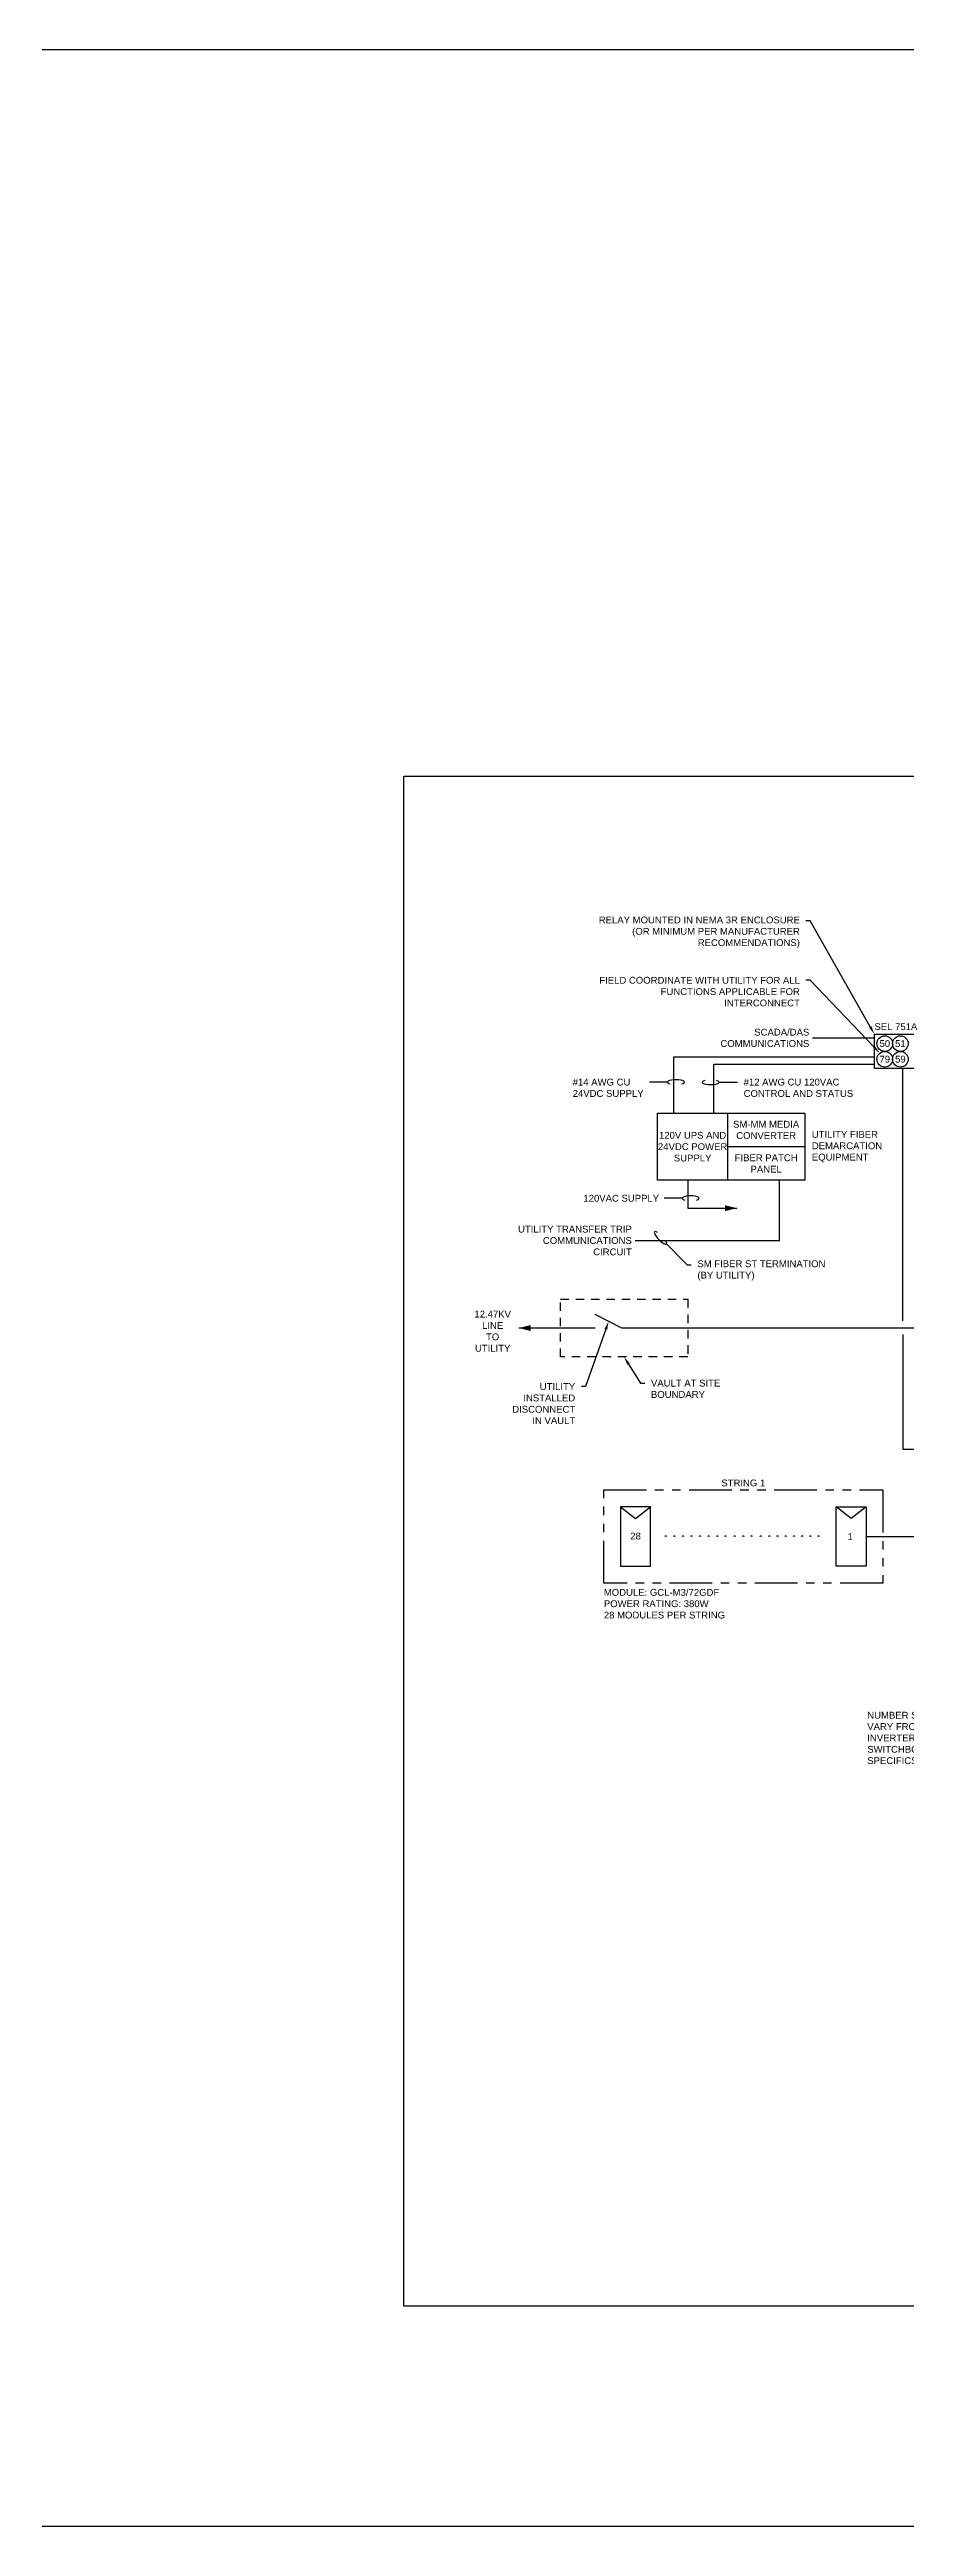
# Model space of a CAD drawing. Header units: feet. Extents: x 0 to 267, y -9 to 249.
# Drawn here: x 102.24 to 114.81, y 63.52 to 99.87 of the extents above; entities that cross this region are included whole.
import ezdxf
from ezdxf import colors
from ezdxf.entities.mleader import LeaderData, LeaderLine
from ezdxf.math import Vec2, Vec3

# ---------------------------------------------------------------- set-up
doc = ezdxf.new("R2010")
doc.units = ezdxf.units.FT
doc.header["$MEASUREMENT"] = 0
doc.linetypes.add('HIDDEN2', pattern=[0.1875, 0.125, -0.0625])
doc.linetypes.add('PHANTOM2', pattern=[1.25, 0.625, -0.125, 0.125, -0.125, 0.125, -0.125])
for name, color, linetype in [('E-1LIN', 4, 'Continuous'), ('E-1LIN-DC-MOD', 170, 'Continuous'), ('E-1LIN-EQPM-ENCL', 8, 'PHANTOM2'), ('E-CABL-120V', 1, '120V_BRANCH'), ('E-CABL-LV', 1, 'LV_CABLE'), ('E-TEXT', 7, 'Continuous'), ('G-ANNO-TEXT', 1, 'Continuous')]:
    doc.layers.add(name, color=color, linetype=linetype)
doc.layers.add('G-NPLT', color=67, linetype='Continuous', plot=False)
doc.styles.add('NEI-A', font='arial.ttf')
doc.styles.get("Standard").update_dxf_attribs({"font": 'arial.ttf'})
doc.linetypes.add('120V_BRANCH', pattern='A,1,-0.2,["120V",Standard,S=0.1,R=0,X=-0.1,Y=-0.05],-0.3', length=1.5)
doc.linetypes.add('LV_CABLE', pattern='A,1,-0.2,["LV",Standard,S=0.1,R=0,X=-0.08,Y=-0.05],-0.2', length=1.4)

# ---------------------------------------------------------------- blocks, each defined once
blk = doc.blocks.new('Equipment Callout Arrowhead')
at = {"color": 0}
blk.add_ellipse((0, 0), major_axis=(0.99, 0), ratio=0.28679, start_param=-0.799881, end_param=3.941473, dxfattribs=at)

msp = doc.modelspace()

# ---------------------------------------------------------------- linework, layer by layer
at = {"layer": 'E-1LIN'}
msp.add_lwpolyline([(114.338, 85.415), (115.319, 85.415), (115.319, 84.913), (114.338, 84.913)], close=True, dxfattribs=at)
for points in [[(111.603, 83.273), (111.603, 82.862), (112.319, 82.862)], [(110.066, 81.102), (109.123, 81.103)], [(110.241, 81.102), (110.066, 81.102)], [(116.788, 81.103), (110.636, 81.103), (110.244, 81.301)], [(114.215, 78.042), (117.13, 78.042)]]:
    msp.add_lwpolyline(points, dxfattribs=at)
for points in [[(112.146, 82.862, 0.0872, 0, 0), (112.319, 82.862, 0, 0, 0)], [(109.296, 81.103, 0.0872, 0, 0), (109.123, 81.103, 0, 0, 0)]]:
    msp.add_lwpolyline(points, format="xyseb", dxfattribs=at)
for centre in [(114.49, 85.277), (114.49, 85.048), (114.719, 85.277), (114.719, 85.048)]:
    msp.add_circle(centre, 0.115, dxfattribs=at)
at = {"layer": 'E-1LIN-DC-MOD'}
for p, q in [((110.614, 78.477), (110.835, 78.307)), ((110.835, 78.307), (111.055, 78.477)), ((113.995, 78.307), (113.775, 78.477)), ((114.215, 78.477), (113.995, 78.307))]:
    msp.add_line(p, q, dxfattribs=at)
at = {"layer": 'E-1LIN-DC-MOD', "flags": 128}
for points in [[(110.614, 78.477), (110.614, 77.607), (111.055, 77.607), (111.055, 78.477)], [(114.215, 78.477), (114.215, 77.607), (113.775, 77.607), (113.775, 78.477)]]:
    msp.add_lwpolyline(points, close=True, dxfattribs=at)
at = {"layer": 'E-1LIN-DC-MOD'}
for points in [[(111.269, 78.042, 0.0193, 0.0193, -1), (111.288, 78.042, 0, 0, 0)], [(111.394, 78.042, 0.0193, 0.0193, -1), (111.414, 78.042, 0, 0, 0)], [(111.52, 78.042, 0.0193, 0.0193, -1), (111.54, 78.042, 0, 0, 0)], [(111.646, 78.042, 0.0193, 0.0193, -1), (111.665, 78.042, 0, 0, 0)], [(111.772, 78.042, 0.0193, 0.0193, -1), (111.791, 78.042, 0, 0, 0)], [(111.898, 78.042, 0.0193, 0.0193, -1), (111.917, 78.042, 0, 0, 0)]]:
    msp.add_lwpolyline(points, format="xyseb", dxfattribs=at)
at = {"layer": 'E-1LIN-DC-MOD', "transparency": 33554687}
for points in [[(112.024, 78.042, 0.0193, 0.0193, -1), (112.043, 78.042, 0, 0, 0)], [(112.144, 78.042, 0.0193, 0.0193, -1), (112.163, 78.042, 0, 0, 0)], [(112.279, 78.042, 0.0193, 0.0193, -1), (112.299, 78.042, 0, 0, 0)], [(112.405, 78.042, 0.0193, 0.0193, -1), (112.425, 78.042, 0, 0, 0)], [(112.526, 78.042, 0.0193, 0.0193, -1), (112.545, 78.042, 0, 0, 0)], [(112.661, 78.042, 0.0193, 0.0193, -1), (112.68, 78.042, 0, 0, 0)], [(112.787, 78.042, 0.0193, 0.0193, -1), (112.806, 78.042, 0, 0, 0)], [(112.907, 78.042, 0.0193, 0.0193, -1), (112.927, 78.042, 0, 0, 0)], [(113.028, 78.042, 0.0193, 0.0193, -1), (113.047, 78.042, 0, 0, 0)], [(113.148, 78.042, 0.0193, 0.0193, -1), (113.167, 78.042, 0, 0, 0)], [(113.268, 78.042, 0.0193, 0.0193, -1), (113.288, 78.042, 0, 0, 0)], [(113.389, 78.042, 0.0193, 0.0193, -1), (113.408, 78.042, 0, 0, 0)], [(113.509, 78.042, 0.0193, 0.0193, -1), (113.529, 78.042, 0, 0, 0)]]:
    msp.add_lwpolyline(points, format="xyseb", dxfattribs=at)
at = {"layer": 'E-1LIN-EQPM-ENCL', "linetype": 'HIDDEN2'}
msp.add_lwpolyline([(109.733, 81.526), (111.6, 81.526), (111.6, 80.68), (109.733, 80.68)], close=True, dxfattribs=at)
at = {"layer": 'E-1LIN-EQPM-ENCL'}
msp.add_lwpolyline([(110.37, 78.727), (114.46, 78.727), (114.46, 77.357), (110.37, 77.357)], close=True, dxfattribs=at)
at = {"layer": 'E-CABL-120V'}
for points in [[(111.983, 84.256), (111.983, 84.973), (114.338, 84.973)], [(114.753, 81.208), (114.753, 84.913)], [(114.753, 81.01), (114.753, 79.325)], [(114.753, 79.325), (129.237, 79.325)]]:
    msp.add_lwpolyline(points, dxfattribs=at)
at = {"layer": 'E-CABL-LV'}
for points in [[(111.396, 84.256), (111.396, 85.083), (114.338, 85.083)], [(113.43, 85.361), (114.338, 85.361)], [(110.827, 82.387), (112.946, 82.387), (112.946, 83.273)]]:
    msp.add_lwpolyline(points, dxfattribs=at)
at = {"layer": 'E-TEXT'}
for p, q in [((17.542, 99.866), (177.224, 99.866)), ((111.158, 84.256), (113.316, 84.256)), ((113.316, 84.256), (113.316, 83.273))]:
    msp.add_line(p, q, dxfattribs=at)
for points in [[(177.224, 63.516), (17.542, 63.516), (17.542, 99.866)], [(113.316, 83.273), (111.158, 83.273), (111.158, 84.256)], [(112.185, 84.256), (112.185, 83.273)], [(113.316, 83.764), (112.185, 83.764)]]:
    msp.add_lwpolyline(points, dxfattribs=at)
at = {"layer": 'G-NPLT'}
msp.add_lwpolyline([(107.436, 89.201), (139.059, 89.201), (139.059, 66.748), (107.436, 66.748)], close=True, dxfattribs=at)

# ---------------------------------------------------------------- texts
at = {"layer": 'G-ANNO-TEXT', "char_height": 0.1, "style": 'NEI-A'}
for s, insert, width, attachment_point in [('\\pxqr;SCADA/DAS COMMUNICATIONS', (113.383, 85.361), 1.06256, 6), ('SEL 751A', (114.338, 85.474), 0.97707, 7), ('50', (114.49, 85.277), 0.10952, 5), ('79', (114.49, 85.048), 0.10952, 5), ('51', (114.719, 85.277), 0.10952, 5), ('59', (114.719, 85.048), 0.10952, 5), ('\\pxqc;120V UPS AND 24VDC POWER SUPPLY', (111.672, 83.764), 1.02625, 5), ('\\pxqc;SM-MM MEDIA CONVERTER', (112.75, 84.01), 1.13105, 5), ('UTILITY FIBER DEMARCATION EQUIPMENT', (113.42, 83.764), 1.5851, 4), ('\\pxqc;FIBER PATCH PANEL', (112.75, 83.518), 1.13105, 5), ('\\pxqr;UTILITY TRANSFER TRIP COMMUNICATIONS CIRCUIT', (110.78, 82.387), 1.83819, 6), ('STRING 1', (112.415, 78.778), 2.11644, 8)]:
    msp.add_mtext(s, dxfattribs=dict(at, insert=insert, width=width, attachment_point=attachment_point))
for s, width, insert, attachment_point in [('\\pxqc;12.47KV LINE \\PTO UTILITY', 0.55117, (109.015, 81.056), 6), ('28', 0.05803, (110.835, 78.05), 5), ('1', 0.16437, (113.983, 78.043), 5), ('MODULE: GCL-M3/72GDF\\PPOWER RATING: 380W\\P28 MODULES PER STRING', 2.0832, (110.37, 77.274), 1)]:
    msp.add_mtext_dynamic_manual_height_columns(s, width=width, gutter_width=0.469, heights=[0], dxfattribs=dict(at, insert=insert, attachment_point=attachment_point))

# ---------------------------------------------------------------- leaders
at = {"layer": 'G-ANNO-TEXT'}
ml = msp.add_multileader_mtext('Standard', dxfattribs=at)
ml.set_content('RELAY MOUNTED IN NEMA 3R ENCLOSURE (OR MINIMUM PER MANUFACTURER RECOMMENDATIONS)', color=256, style='NEI-A')
ml.set_leader_properties()
ml.build(insert=Vec2(0, 0))
ml.multileader.update_dxf_attribs({"dogleg_length": 0.0625, "arrow_head_size": 0.125})
ctx = ml.context
ctx.base_point, ctx.char_height, ctx.arrow_head_size, ctx.landing_gap_size, ctx.plane_origin = Vec3(110.223, 87.078), 0.1, 0.125, 0.09, Vec3(100.6, 84.782)
ctx.text_align_type = 2
notes = []
notes.append((ctx, [(1, (1, 1, 0), (113.397, 87.078), (-1, 0), 0.0625, [(0, [(114.338, 85.415)], 0, [])])]))
ctx.mtext.insert, ctx.mtext.width, ctx.mtext.alignment, ctx.mtext.flow_direction = Vec3(113.245, 87.142), 2.95877, 3, 5
ml = msp.add_multileader_mtext('Standard', dxfattribs=at)
ml.set_content('FIELD COORDINATE WITH UTILITY FOR ALL FUNCTIONS APPLICABLE FOR INTERCONNECT', color=256, style='NEI-A')
ml.set_leader_properties()
ml.build(insert=Vec2(0, 0))
ml.multileader.update_dxf_attribs({"dogleg_length": 0.0625, "arrow_head_size": 0.125})
ctx = ml.context
ctx.base_point, ctx.char_height, ctx.arrow_head_size, ctx.landing_gap_size, ctx.plane_origin = Vec3(110.229, 86.206), 0.1, 0.125, 0.09, Vec3(100.6, 84.042)
ctx.text_align_type = 2
notes.append((ctx, [(1, (1, 1, 0), (113.397, 86.206), (-1, 0), 0.0625, [(0, [(114.417, 85.137)], 0, [])])]))
ctx.mtext.insert, ctx.mtext.width, ctx.mtext.alignment, ctx.mtext.flow_direction = Vec3(113.245, 86.257), 2.95877, 3, 5
ml = msp.add_multileader_mtext('Standard', dxfattribs=at)
ml.set_content('#14 AWG CU 24VDC SUPPLY', color=256, style='NEI-A')
ml.set_leader_properties()
ml.set_arrow_properties(name='Equipment Callout Arrowhead')
ml.build(insert=Vec2(0, 0))
ml.multileader.update_dxf_attribs({"dogleg_length": 0.36, "arrow_head_size": 0.125})
ctx = ml.context
ctx.base_point, ctx.char_height, ctx.arrow_head_size, ctx.landing_gap_size, ctx.plane_origin = Vec3(109.823, 84.711), 0.1, 0.125, 0.09, Vec3(100.371, 83.185)
notes.append((ctx, [(1, (1, 1, 0), (111.052, 84.711), (-1, 0), 0.0133, [(0, [(111.429, 84.711)], 0, [])])]))
ctx.mtext.insert, ctx.mtext.width, ctx.mtext.flow_direction = Vec3(109.913, 84.762), 1.16925, 5
ml = msp.add_multileader_mtext('Standard', dxfattribs=at)
ml.set_content('#12 AWG CU 120VAC CONTROL AND STATUS', color=256, style='NEI-A')
ml.set_leader_properties()
ml.set_arrow_properties(name='Equipment Callout Arrowhead')
ml.build(insert=Vec2(0, 0))
ml.multileader.update_dxf_attribs({"dogleg_length": 0.36, "arrow_head_size": 0.125})
ctx = ml.context
ctx.base_point, ctx.char_height, ctx.arrow_head_size, ctx.landing_gap_size, ctx.plane_origin = Vec3(112.33, 84.711), 0.1, 0.125, 0.09, Vec3(102.975, 83.185)
notes.append((ctx, [(0, (1, 1, 0), (112.317, 84.711), (1, 0), 0.0133, [(0, [(111.937, 84.711)], 0, [])])]))
ctx.mtext.insert, ctx.mtext.width, ctx.mtext.flow_direction = Vec3(112.42, 84.762), 1.75082, 5
ml = msp.add_multileader_mtext('Standard', dxfattribs=at)
ml.set_content('120VAC SUPPLY', color=256, style='NEI-A')
ml.set_leader_properties()
ml.set_arrow_properties(name='Equipment Callout Arrowhead')
ml.build(insert=Vec2(0, 0))
ml.multileader.update_dxf_attribs({"dogleg_length": 0.36, "arrow_head_size": 0.125})
ctx = ml.context
ctx.base_point, ctx.char_height, ctx.arrow_head_size, ctx.landing_gap_size, ctx.plane_origin = Vec3(109.98, 83.007), 0.1, 0.125, 0.09, Vec3(100.586, 81.481)
notes.append((ctx, [(1, (1, 1, 0), (111.267, 83.007), (-1, 0), 0.0133, [(0, [(111.644, 83.007)], 0, [])])]))
ctx.mtext.insert, ctx.mtext.width, ctx.mtext.flow_direction = Vec3(110.07, 83.058), 2.26603, 5
ml = msp.add_multileader_mtext('Standard', dxfattribs=at)
ml.set_content('SM FIBER ST TERMINATION (BY UTILITY)', color=256, style='NEI-A')
ml.set_leader_properties()
ml.set_arrow_properties(name='Equipment Callout Arrowhead')
ml.build(insert=Vec2(0, 0))
ml.multileader.update_dxf_attribs({"dogleg_length": 0.0625, "arrow_head_size": 0.125})
ctx = ml.context
ctx.base_point, ctx.char_height, ctx.arrow_head_size, ctx.landing_gap_size, ctx.plane_origin = Vec3(111.652, 82.031), 0.1, 0.125, 0.09, Vec3(102.119, 80.506)
notes.append((ctx, [(0, (1, 1, 0), (111.59, 82.031), (1, 0), 0.0625, [(0, [(111.2, 82.426)], 0, [])])]))
ctx.mtext.insert, ctx.mtext.width, ctx.mtext.flow_direction = Vec3(111.742, 82.096), 2.04335, 5
ml = msp.add_multileader_mtext('Standard', dxfattribs=at)
ml.set_content('\\A1;UTILITY INSTALLED DISCONNECT IN VAULT', color=256, style='NEI-A')
ml.set_leader_properties()
ml.build(insert=Vec2(0, 0))
ml.multileader.update_dxf_attribs({"dogleg_length": 0.0625, "arrow_head_size": 0.125})
ctx = ml.context
ctx.base_point, ctx.char_height, ctx.arrow_head_size, ctx.landing_gap_size, ctx.plane_origin = Vec3(108.95, 80.243), 0.1, 0.125, 0.09, Vec3(99.969, 78.627)
ctx.text_align_type = 2
notes.append((ctx, [(1, (1, 1, 0), (110.103, 80.243), (-1, 0), 0.0625, [(0, [(110.44, 81.202)], 0, [])])]))
ctx.mtext.insert, ctx.mtext.width, ctx.mtext.alignment, ctx.mtext.flow_direction = Vec3(109.95, 80.294), 1.00845, 3, 5
ml = msp.add_multileader_mtext('Standard', dxfattribs=at)
ml.set_content('\\A1;VAULT AT SITE BOUNDARY', color=256, style='NEI-A')
ml.set_leader_properties()
ml.build(insert=Vec2(0, 0))
ml.multileader.update_dxf_attribs({"dogleg_length": 0.0625, "arrow_head_size": 0.125})
ctx = ml.context
ctx.base_point, ctx.char_height, ctx.arrow_head_size, ctx.landing_gap_size, ctx.plane_origin = Vec3(110.971, 80.294), 0.1, 0.125, 0.09, Vec3(100.252, 76.761)
notes.append((ctx, [(0, (1, 1, 0), (110.908, 80.294), (1, 0), 0.0625, [(0, [(110.666, 80.68)], 0, [])])]))
ctx.mtext.insert, ctx.mtext.width, ctx.mtext.flow_direction = Vec3(111.061, 80.345), 1.57734, 5
ml = msp.add_multileader_mtext('Standard', dxfattribs=at)
ml.set_content('\\A1;NUMBER STRINGS WILL VARY FROM INVERTER TO INVERTER. SEE AC SWITCHBOARD FOR SPECIFICS.', color=256, style='NEI-A')
ml.set_leader_properties()
ml.build(insert=Vec2(0, 0))
ml.multileader.update_dxf_attribs({"dogleg_length": 0.36, "arrow_head_size": 0.125})
ctx = ml.context
ctx.base_point, ctx.char_height, ctx.arrow_head_size, ctx.landing_gap_size, ctx.plane_origin = Vec3(114.143, 75.42), 0.1, 0.125, 0.09, Vec3(107.638, 71.887)
notes.append((ctx, [(1, (1, 1, 0), (116.323, 75.42), (-1, 0), 0.198, [(0, [(116.615, 75.907)], 0, [])])]))
ctx.mtext.insert, ctx.mtext.width, ctx.mtext.flow_direction = Vec3(114.233, 75.471), 2.02339, 5
for ctx, leaders in notes:
    for number, flags, end, landing, length, lines in leaders:
        leader = LeaderData()
        leader.index, (leader.has_last_leader_line, leader.has_dogleg_vector, leader.attachment_direction) = number, flags
        leader.last_leader_point, leader.dogleg_vector, leader.dogleg_length = Vec3(end), Vec3(landing), length
        for number, points, colour, breaks in lines:
            line = LeaderLine()
            line.index, line.vertices, line.color, line.breaks = number, Vec3.list(points), colors.encode_raw_color(colour), breaks
            leader.lines.append(line)
        ctx.leaders.append(leader)

doc.saveas('drawing.dxf')
